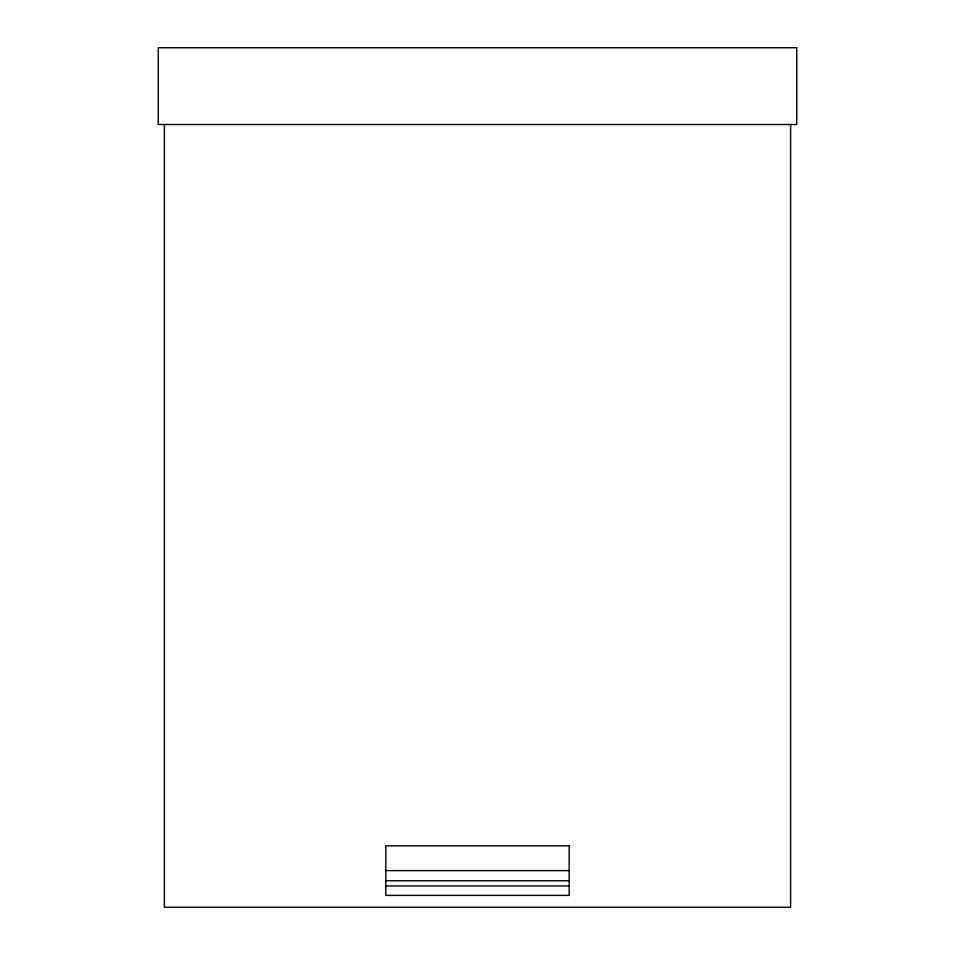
<?xml version="1.0" encoding="UTF-8"?>
<svg xmlns="http://www.w3.org/2000/svg" width="955" height="955" viewBox="0 0 955 955"><rect width="100%" height="100%" fill="white"/><g stroke="black" fill="none" stroke-linecap="round" stroke-linejoin="round"><path stroke-width="1.43" d="M385.808 870.614L569.192 870.614M385.808 880.749L569.192 880.749M385.808 885.965L569.192 885.965M790.633 124.496L790.633 907.25L164.367 907.25L164.367 124.496M796.745 47.75L158.255 47.75L158.255 124.496L796.745 124.496L796.745 47.75M569.192 845.855L385.808 845.855L385.808 895.384L569.192 895.384L569.192 845.855"/></g></svg>
